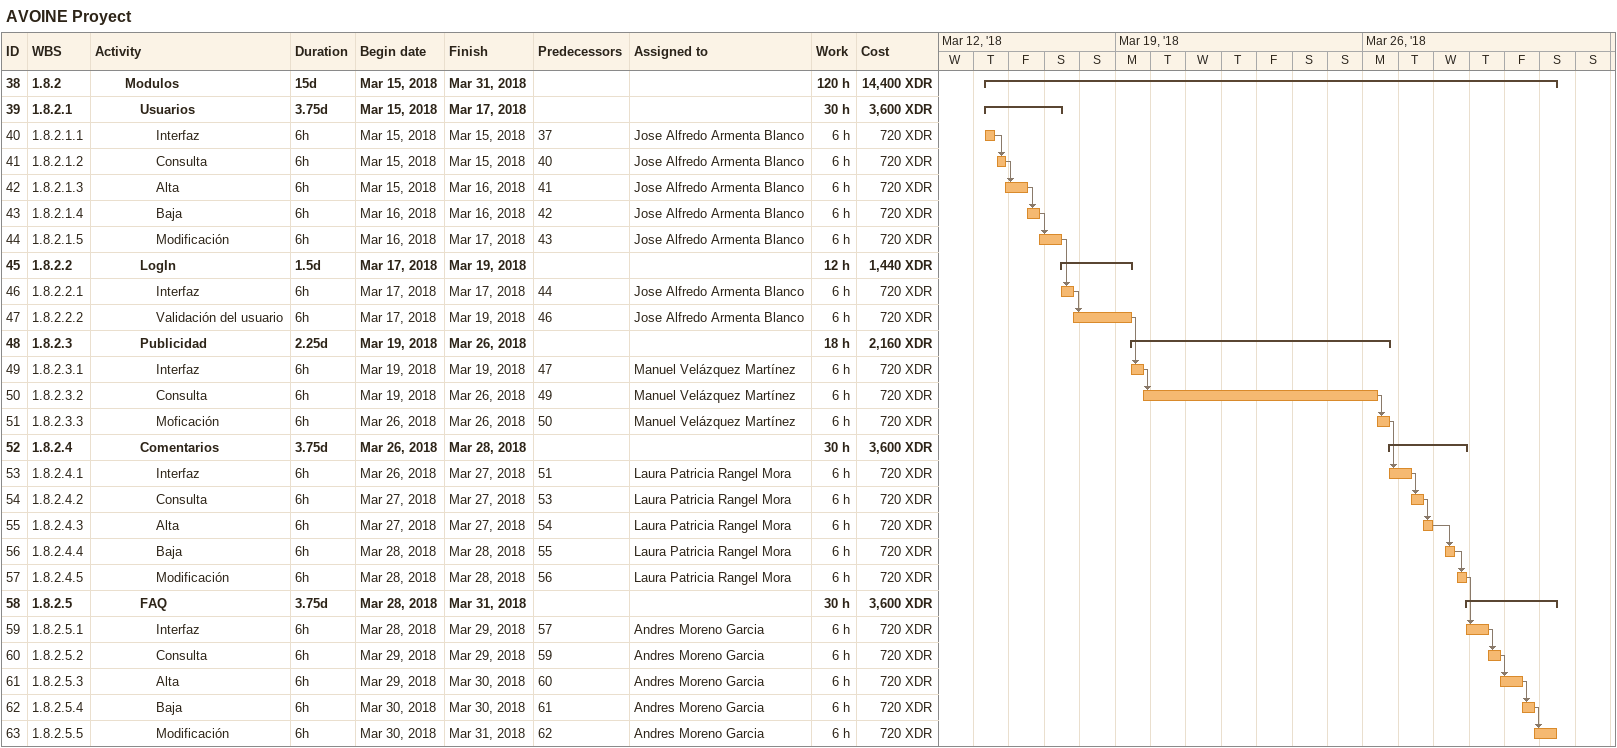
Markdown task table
AVOINE Proyect

| ID | WBS | Task | Duration | Start | Finish | Predecessors | Resources | Work (h) | Cost (XDR) |
|---|---|---|---|---|---|---|---|---|---|
| 38 | 1.8.2 | **Modulos** | 15d | 2018-03-15 | 2018-03-31 |  |  | 120 | 14400 |
| 39 | 1.8.2.1 | **Usuarios** | 3.75d | 2018-03-15 | 2018-03-17 |  |  | 30 | 3600 |
| 40 | 1.8.2.1.1 | Interfaz | 6h | 2018-03-15 | 2018-03-15 | 37 | Jose Alfredo Armenta Blanco | 6 | 720 |
| 41 | 1.8.2.1.2 | Consulta | 6h | 2018-03-15 | 2018-03-15 | 40 | Jose Alfredo Armenta Blanco | 6 | 720 |
| 42 | 1.8.2.1.3 | Alta | 6h | 2018-03-15 | 2018-03-16 | 41 | Jose Alfredo Armenta Blanco | 6 | 720 |
| 43 | 1.8.2.1.4 | Baja | 6h | 2018-03-16 | 2018-03-16 | 42 | Jose Alfredo Armenta Blanco | 6 | 720 |
| 44 | 1.8.2.1.5 | Modificación | 6h | 2018-03-16 | 2018-03-17 | 43 | Jose Alfredo Armenta Blanco | 6 | 720 |
| 45 | 1.8.2.2 | **LogIn** | 1.5d | 2018-03-17 | 2018-03-19 |  |  | 12 | 1440 |
| 46 | 1.8.2.2.1 | Interfaz | 6h | 2018-03-17 | 2018-03-17 | 44 | Jose Alfredo Armenta Blanco | 6 | 720 |
| 47 | 1.8.2.2.2 | Validación del usuario | 6h | 2018-03-17 | 2018-03-19 | 46 | Jose Alfredo Armenta Blanco | 6 | 720 |
| 48 | 1.8.2.3 | **Publicidad** | 2.25d | 2018-03-19 | 2018-03-26 |  |  | 18 | 2160 |
| 49 | 1.8.2.3.1 | Interfaz | 6h | 2018-03-19 | 2018-03-19 | 47 | Manuel Velázquez Martínez | 6 | 720 |
| 50 | 1.8.2.3.2 | Consulta | 6h | 2018-03-19 | 2018-03-26 | 49 | Manuel Velázquez Martínez | 6 | 720 |
| 51 | 1.8.2.3.3 | Moficación | 6h | 2018-03-26 | 2018-03-26 | 50 | Manuel Velázquez Martínez | 6 | 720 |
| 52 | 1.8.2.4 | **Comentarios** | 3.75d | 2018-03-26 | 2018-03-28 |  |  | 30 | 3600 |
| 53 | 1.8.2.4.1 | Interfaz | 6h | 2018-03-26 | 2018-03-27 | 51 | Laura Patricia Rangel Mora | 6 | 720 |
| 54 | 1.8.2.4.2 | Consulta | 6h | 2018-03-27 | 2018-03-27 | 53 | Laura Patricia Rangel Mora | 6 | 720 |
| 55 | 1.8.2.4.3 | Alta | 6h | 2018-03-27 | 2018-03-27 | 54 | Laura Patricia Rangel Mora | 6 | 720 |
| 56 | 1.8.2.4.4 | Baja | 6h | 2018-03-28 | 2018-03-28 | 55 | Laura Patricia Rangel Mora | 6 | 720 |
| 57 | 1.8.2.4.5 | Modificación | 6h | 2018-03-28 | 2018-03-28 | 56 | Laura Patricia Rangel Mora | 6 | 720 |
| 58 | 1.8.2.5 | **FAQ** | 3.75d | 2018-03-28 | 2018-03-31 |  |  | 30 | 3600 |
| 59 | 1.8.2.5.1 | Interfaz | 6h | 2018-03-28 | 2018-03-29 | 57 | Andres Moreno Garcia | 6 | 720 |
| 60 | 1.8.2.5.2 | Consulta | 6h | 2018-03-29 | 2018-03-29 | 59 | Andres Moreno Garcia | 6 | 720 |
| 61 | 1.8.2.5.3 | Alta | 6h | 2018-03-29 | 2018-03-30 | 60 | Andres Moreno Garcia | 6 | 720 |
| 62 | 1.8.2.5.4 | Baja | 6h | 2018-03-30 | 2018-03-30 | 61 | Andres Moreno Garcia | 6 | 720 |
| 63 | 1.8.2.5.5 | Modificación | 6h | 2018-03-30 | 2018-03-31 | 62 | Andres Moreno Garcia | 6 | 720 |
